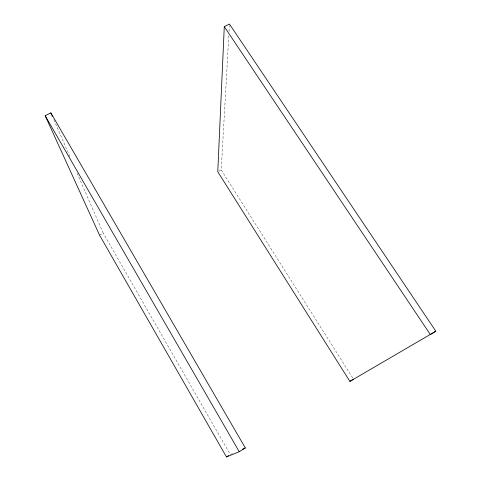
<?xml version="1.0" encoding="UTF-8"?>
<svg xmlns="http://www.w3.org/2000/svg" width="481" height="481" viewBox="0 0 481 481"><rect width="100%" height="100%" fill="white"/><g stroke="black" fill="none" stroke-linecap="round" stroke-linejoin="round"><path stroke-width="0.36" stroke-dasharray="2.4 1.8" d="M352.693 377.91L221.242 169.913L228.818 35.269M229.028 31.53L229.365 25.547M99.495 235.053L103.187 233.075L77.164 173.316M218.927 171.152L221.242 169.913M232.377 453.685L230.333 454.587L103.187 233.075M53.836 119.745L69.986 156.836"/><path stroke-width="0.72" d="M224.278 26.623L217.773 171.771L349.885 381.391L435.834 331.211L229.449 24.05L224.278 26.623L430.345 334.572L435.834 331.211M239.237 451.707L245.334 447.967L50.848 112.873L45.166 115.699L99.495 235.053L226.467 456.95L239.237 451.707L45.166 115.699M226.467 456.95L228.673 455.597M349.885 381.391L353.499 379.178M242.604 449.17L245.334 447.967M50.848 112.873L52.339 116.312"/></g></svg>
